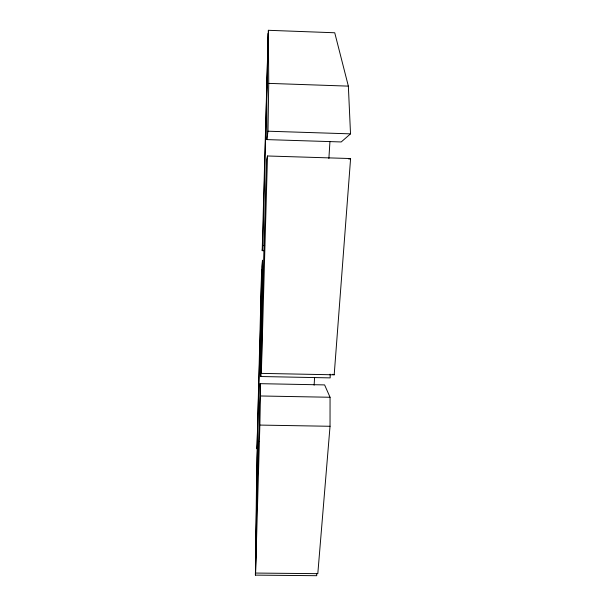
<?xml version="1.0" encoding="UTF-8"?>
<svg xmlns="http://www.w3.org/2000/svg" width="606" height="606" viewBox="0 0 606 606"><rect width="100%" height="100%" fill="white"/><g stroke="black" fill="none" stroke-linecap="round" stroke-linejoin="round"><path stroke-width="0.91" d="M316.688 573.814L316.726 575.7L255.406 575.124L256.838 457.788L257.565 441.433L259.459 441.463M330.035 426.283L330.058 397.263L324.604 384.908L260.125 383.674L256.785 504.427L255.565 573.064L317.809 573.662L330.035 426.283L259.86 425.079L255.565 573.064M257.565 441.433L255.406 575.124M266.837 139.6L267.996 131.207L268.738 83.378L268.375 30.3L334.739 32.769L348.359 86.128L350.518 133.858L341.201 141.956L266.837 139.6L266.807 101.104L268.375 30.3M260.86 376.523L262.512 260.186L261.792 266.428L260.981 315.09L260.391 372.728L260.86 376.523L330.194 377.879L330.126 374.114M262.209 250.649L268.208 33.269L262.799 245.438L262.209 250.649L264.095 250.695M259.86 425.079L260.451 395.976L260.125 383.674M261.345 373.379L267.496 155.984L350.594 158.545L334.194 374.811L261.345 373.379L262.171 313.431L266.435 159.81L267.496 155.984M328.876 158.522L329.944 141.577M314.113 385.204L314.597 377.682M348.897 159.189L350.594 158.545M260.451 395.976L330.058 397.263M262.799 245.438L264.693 245.491M267.996 131.207L350.518 133.858M268.738 83.378L348.359 86.128M332.808 374.243L334.194 374.811M261.618 269.541L260.822 317.173L256.989 448.872L261.618 269.541"/></g></svg>
